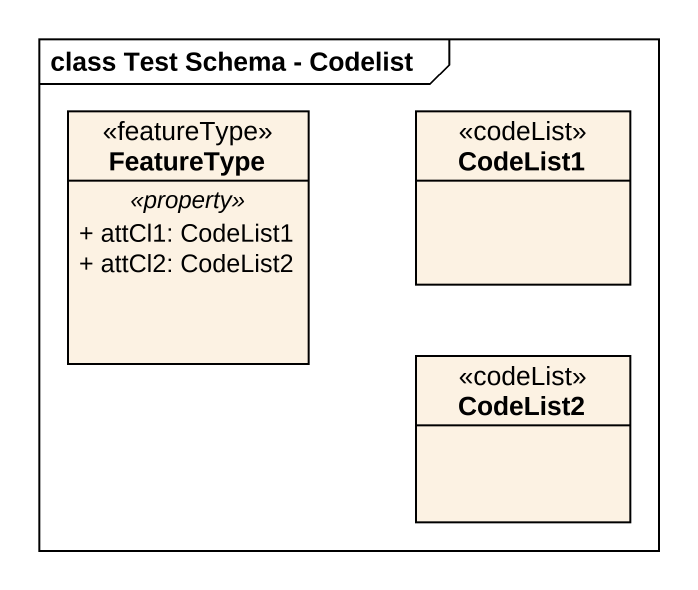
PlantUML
@startuml
mainframe class Test Schema - Codelist
hide circle
hide empty members
skinparam classAttributeIconSize 0
class FeatureType <<featureType>> {
  .. <<property>> ..
  + attCl1: CodeList1
  + attCl2: CodeList2
}
class CodeList1 <<codeList>>
class CodeList2 <<codeList>>
@enduml
